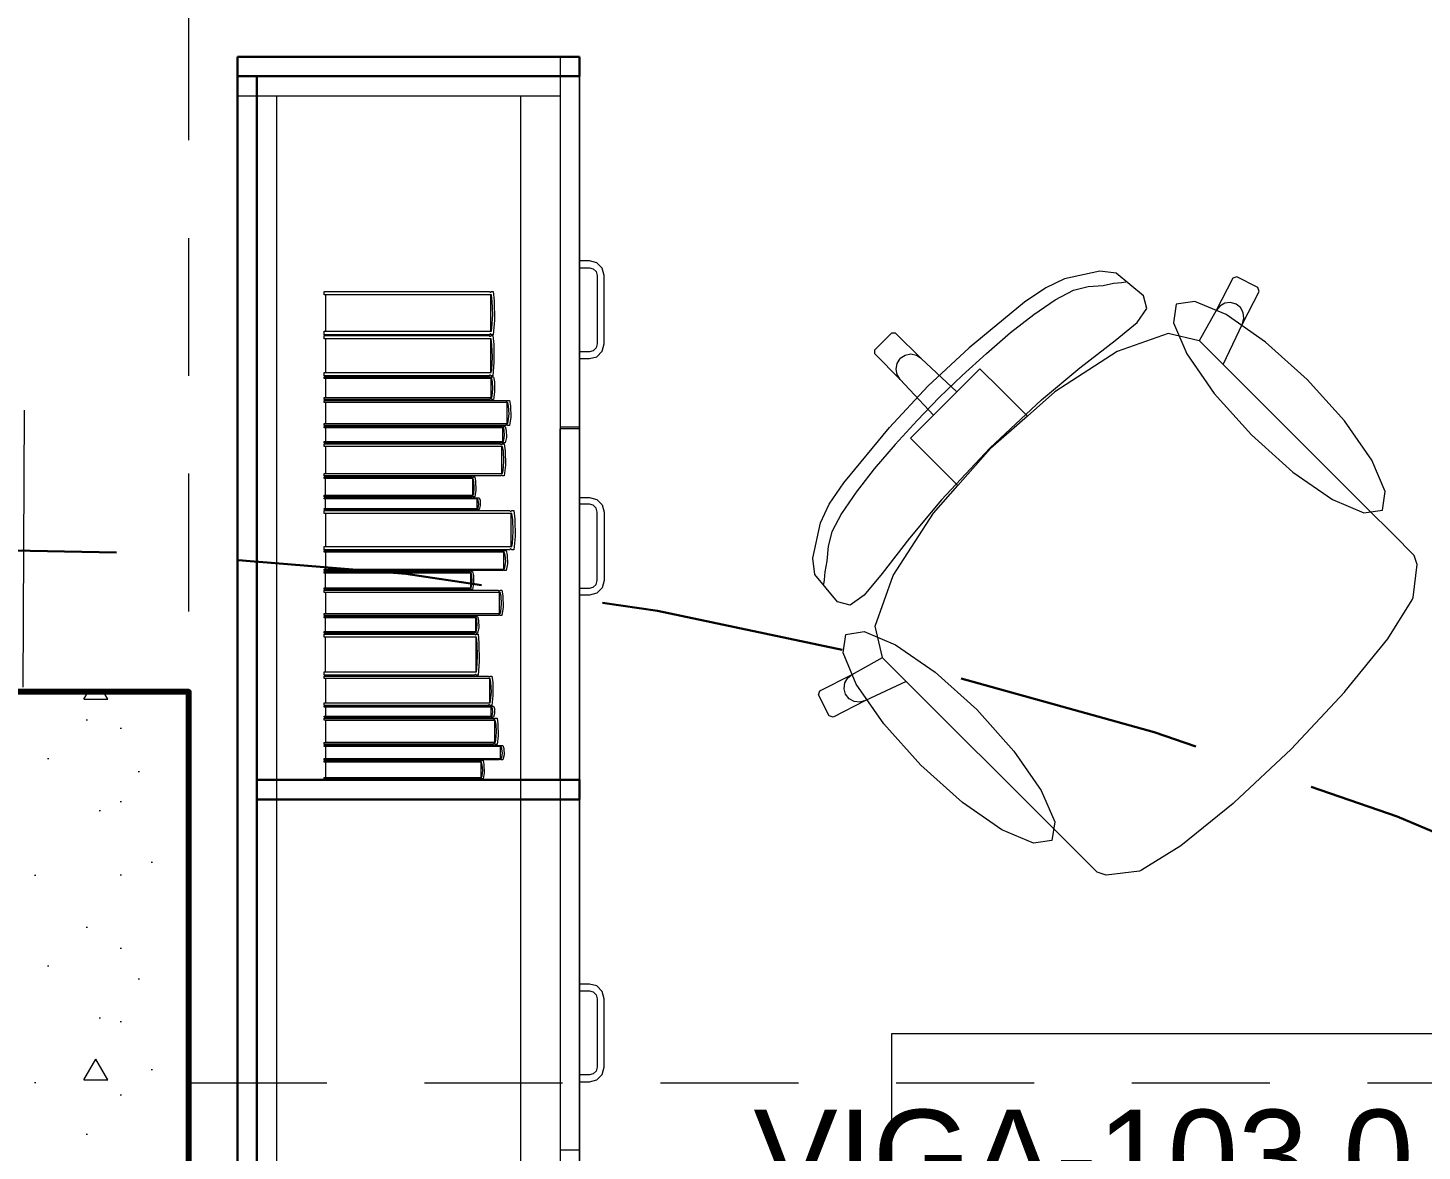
# Model space of a CAD drawing. Header units: inches. Extents: x -19 to 5698, y -728 to 92.
# Drawn here: x 129.905 to 131.331, y 30.13 to 31.279 of the extents above; entities that cross this region are included whole.
import ezdxf

# ---------------------------------------------------------------- set-up
doc = ezdxf.new("R2010")
doc.units = ezdxf.units.IN
doc.header["$MEASUREMENT"] = 0
doc.set_wipeout_variables(frame=1)
for name, pattern in [('HIDDEN', [0.375, 0.25, -0.125]), ('Hidden Line', [0.195611, 0.141111, -0.0545]), ('RAYITAS', [0.375, 0.25, -0.125]), ('Wipeout_Contour', [1, 0, -1])]:
    doc.linetypes.add(name, pattern=pattern)
for name, color, linetype, lineweight in [('00 conduct tomacorr', 120, 'HIDDEN', 30), ('T-TECHO-E', 150, 'Continuous', 20), ('TOMACORRIENTE', 22, 'RAYITAS', 9)]:
    doc.layers.add(name, color=color, linetype=linetype, lineweight=lineweight)
for name, color, linetype in [('02 _ ARQ _ ZON _ Espacio.3D', 7, 'Continuous'), ('08 _ STR _ EXT _ 06 Columnas', 7, 'Continuous'), ('08 _ STR _ EXT _ 09 Vigas', 251, 'Continuous'), ('Interior - Mobiliario', 7, 'Continuous'), ('Notas - Etiquetas', 7, 'Continuous')]:
    doc.layers.add(name, color=color, linetype=linetype)
doc.styles.add('Estilo_Generado_4', font='swisse.ttf')

# ---------------------------------------------------------------- blocks, each defined once
blk = doc.blocks.new('a')
at = {"layer": 'TOMACORRIENTE', "ltscale": 0.05}
h = blk.add_hatch(color=4, dxfattribs=at)
edge = h.paths.add_edge_path()
edge.add_arc((0, 0.0752), 0.02106, 0, 360)
at = {"layer": 'TOMACORRIENTE', "color": 4}
for p, q in [((-0.14553, 0.09625), (-0.0515, 0.09625)), ((-0.09851, 0.09625), (-0.09851, -0.09657)), ((0, 0.09625), (0, -0.09625)), ((0.06232, -0.09625), (0.06232, 0.09625))]:
    blk.add_line(p, q, dxfattribs=at)
blk.add_circle((0, 0.0752), 0.02106, dxfattribs=at)
blk = doc.blocks.new('CABLE 3FACE')
at = {"layer": 'T-TECHO-E', "rotation": 59.94170052614085}
blk.add_blockref('a', (0, 0), dxfattribs=at)

msp = doc.modelspace()

# ---------------------------------------------------------------- hatches: boundary and pattern name
at = {"layer": '08 _ STR _ EXT _ 06 Columnas', "linetype": 'Continuous', "lineweight": 9}
h = msp.add_hatch(dxfattribs=at)
h.set_pattern_fill('HORMIGÓN_EN_MASA_0002', style=0, pattern_type=2)
h.set_pattern_definition([(0, (92.5, 6e-09), (0, 0.3897114), [0.024375, -0.200625]), (0, (92.6125, 0.19486), (0, 0.3897114), [0.024375, -0.200625]), (60, (92.5, 6e-09), (-0.3375, 0.1948557), [0.024375, -0.200625]), (60, (92.725, 6e-09), (-0.3375, 0.1948557), [0.024375, -0.200625]), (120, (92.5244, 6e-09), (0.3375, 0.1948557), [0.024375, -0.200625]), (120, (92.7494, 6e-09), (0.3375, 0.1948557), [0.024375, -0.200625]), (0, (92.500015, 0.0375), (0, 0.075), [0, -0.075, 0, -0.1125]), (45, (92.537515, 0.0375), (-0.05303301, 0.05303301), [0, -0.05625, 0, -0.09375])])
h.paths.add_polyline_path([(129.57, 29.7), (130.07, 29.7), (130.07, 30.6), (129.57, 30.6)])

# ---------------------------------------------------------------- linework, layer by layer
at = {"layer": '02 _ ARQ _ ZON _ Espacio.3D', "color": 254, "linetype": 'Continuous', "lineweight": 0, "flags": 128}
msp.add_lwpolyline([(123.07, 29.75), (129.57, 29.75), (129.57, 30.6), (130.07, 30.6), (130.07, 29.75), (135.97, 29.75), (135.97, 30.2), (136.57, 30.2), (136.57, 31), (137.07, 31)], dxfattribs=at)
at = {"layer": '08 _ STR _ EXT _ 06 Columnas', "color": 7, "linetype": 'Continuous', "lineweight": 80, "flags": 128}
msp.add_lwpolyline([(129.57, 29.7), (130.07, 29.7), (130.07, 30.6), (129.57, 30.6)], close=True, dxfattribs=at)
at = {"layer": '08 _ STR _ EXT _ 09 Vigas', "color": 251, "linetype": 'Hidden Line', "lineweight": 13, "true_color": 0x636466}
msp.add_line((130.07, 30.2), (130.07, 39.4), dxfattribs=at)
at = {"layer": 'Interior - Mobiliario', "color": 175, "linetype": 'Continuous', "lineweight": 13}
for p, q in [((130.1396, 31.23), (130.4496, 31.23)), ((130.1396, 29.77), (130.1396, 31.23)), ((130.4496, 31.23), (130.4496, 29.77)), ((130.1596, 31.21), (130.4096, 31.21)), ((130.4096, 31.21), (130.4496, 31.21)), ((130.4796, 31.041), (130.4696, 31.041)), ((130.4696, 31.041), (130.4696, 31.034)), ((130.4696, 31.034), (130.4796, 31.034)), ((130.4871, 31.039), (130.4796, 31.041)), ((130.4796, 31.034), (130.4836, 31.0329)), ((130.4836, 31.0329), (130.4865, 31.03)), ((130.4865, 31.03), (130.4876, 31.026)), ((130.4926, 31.0335), (130.4871, 31.039)), ((130.4946, 31.026), (130.4926, 31.0335)), ((131.0018, 31.0304), (130.9656, 31.0226)), ((131.0185, 31.0285), (131.0018, 31.0304)), ((130.4876, 31.026), (130.4876, 30.956)), ((130.4946, 30.956), (130.4946, 31.026)), ((130.9656, 31.0226), (130.9464, 31.0136)), ((130.9748, 31.011), (130.9896, 31.0149)), ((130.9896, 31.0149), (131.005, 31.016)), ((131.005, 31.016), (131.0158, 31.0181)), ((131.0158, 31.0181), (131.0238, 31.0189)), ((131.0464, 31.0053), (131.0185, 31.0285)), ((131.0238, 31.0189), (131.0283, 31.0197)), ((131.1377, 31.0233), (131.1208, 30.9902)), ((131.1418, 31.0247), (131.1377, 31.0233)), ((131.1632, 31.0138), (131.1418, 31.0247)), ((130.2083, 31.0062), (130.2083, 31.0097)), ((130.2083, 31.0097), (130.3774, 31.0097)), ((130.3795, 31.0062), (130.2083, 31.0062)), ((130.21, 30.9691), (130.21, 31.0062)), ((130.3774, 31.0097), (130.3776, 31.0095)), ((130.3776, 31.0095), (130.3778, 31.0092)), ((130.3778, 31.0092), (130.378, 31.0091)), ((130.378, 31.0091), (130.3783, 31.009)), ((130.3783, 31.009), (130.3785, 31.009)), ((130.3785, 31.009), (130.3788, 31.0091)), ((130.3786, 31.0062), (130.3786, 30.9691)), ((130.3788, 31.0091), (130.379, 31.0093)), ((130.379, 31.0093), (130.3792, 31.0096)), ((130.3792, 31.0096), (130.3793, 31.0097)), ((130.3793, 31.0097), (130.3812, 31.0097)), ((130.3803, 30.9996), (130.3795, 31.0062)), ((130.3812, 31.0097), (130.3822, 31)), ((130.9464, 31.0136), (130.9247, 30.9987)), ((130.9342, 30.9862), (130.956, 31.001)), ((130.956, 31.001), (130.9748, 31.011)), ((131.0498, 30.9924), (131.0464, 31.0053)), ((131.1475, 30.9767), (131.1645, 31.0098)), ((131.1645, 31.0098), (131.1632, 31.0138)), ((130.3807, 30.986), (130.3803, 30.9996)), ((130.3822, 31), (130.3824, 30.9803)), ((130.9247, 30.9987), (130.868, 30.9519)), ((130.9104, 30.9676), (130.9342, 30.9862)), ((131.0398, 30.9781), (131.0498, 30.9924)), ((131.1208, 30.9902), (131.1034, 30.9592)), ((131.1244, 30.9948), (131.1208, 30.9902)), ((131.1295, 30.9977), (131.1244, 30.9948)), ((131.1354, 30.9984), (131.1295, 30.9977)), ((131.141, 30.9969), (131.1354, 30.9984)), ((131.1456, 30.9933), (131.141, 30.9969)), ((131.1484, 30.9882), (131.1456, 30.9933)), ((131.1491, 30.9824), (131.1484, 30.9882)), ((130.3795, 30.9691), (130.38, 30.9724)), ((130.38, 30.9724), (130.3807, 30.986)), ((130.3824, 30.9803), (130.3812, 30.9655)), ((131.0175, 30.9595), (131.0398, 30.9781)), ((131.1279, 30.9349), (131.1475, 30.9767)), ((131.1475, 30.9767), (131.1491, 30.9824)), ((130.2083, 30.9655), (130.2083, 30.9691)), ((130.2083, 30.9691), (130.3795, 30.9691)), ((130.3774, 30.9655), (130.2083, 30.9655)), ((130.2083, 30.9612), (130.2083, 30.9645)), ((130.2083, 30.9645), (130.3771, 30.9645)), ((130.3791, 30.9612), (130.2083, 30.9612)), ((130.21, 30.9267), (130.21, 30.9612)), ((130.3771, 30.9645), (130.3772, 30.9643)), ((130.3772, 30.9643), (130.3775, 30.9641)), ((130.3775, 30.9657), (130.3774, 30.9655)), ((130.3777, 30.966), (130.3775, 30.9657)), ((130.3775, 30.9641), (130.3777, 30.9639)), ((130.378, 30.9662), (130.3777, 30.966)), ((130.3777, 30.9639), (130.3779, 30.9639)), ((130.3779, 30.9639), (130.3782, 30.9639)), ((130.3782, 30.9663), (130.378, 30.9662)), ((130.3785, 30.9663), (130.3782, 30.9663)), ((130.3782, 30.9639), (130.3784, 30.964)), ((130.3783, 30.9612), (130.3783, 30.9267)), ((130.3784, 30.964), (130.3787, 30.9641)), ((130.3787, 30.9662), (130.3785, 30.9663)), ((130.379, 30.966), (130.3787, 30.9662)), ((130.3787, 30.9641), (130.3789, 30.9644)), ((130.3789, 30.9644), (130.379, 30.9645)), ((130.3792, 30.9658), (130.379, 30.966)), ((130.379, 30.9645), (130.3809, 30.9645)), ((130.3799, 30.9551), (130.3791, 30.9612)), ((130.3793, 30.9655), (130.3792, 30.9658)), ((130.3812, 30.9655), (130.3793, 30.9655)), ((130.3809, 30.9645), (130.3818, 30.9555)), ((130.7715, 30.9501), (130.78, 30.9586)), ((130.7885, 30.9671), (130.78, 30.9586)), ((130.7928, 30.9672), (130.7885, 30.9671)), ((130.8189, 30.9411), (130.7928, 30.9672)), ((130.8856, 30.9464), (130.9104, 30.9676)), ((130.9813, 30.9315), (131.0175, 30.9595)), ((131.0715, 30.9667), (131.0195, 30.9483)), ((131.1034, 30.9592), (131.0715, 30.9667)), ((131.1037, 30.9592), (131.1034, 30.9592)), ((131.1037, 30.9592), (131.1279, 30.9349)), ((130.3804, 30.9424), (130.3799, 30.9551)), ((130.3818, 30.9555), (130.382, 30.9371)), ((130.4796, 30.948), (130.4696, 30.948)), ((130.4696, 30.948), (130.4696, 30.941)), ((130.4836, 30.9491), (130.4796, 30.948)), ((130.4865, 30.952), (130.4836, 30.9491)), ((130.4876, 30.956), (130.4865, 30.952)), ((130.4871, 30.943), (130.4926, 30.9485)), ((130.4926, 30.9485), (130.4946, 30.956)), ((130.7714, 30.9458), (130.7715, 30.9501)), ((130.7975, 30.9197), (130.7714, 30.9458)), ((130.8025, 30.9442), (130.7976, 30.941)), ((130.8083, 30.9454), (130.8025, 30.9442)), ((130.814, 30.9443), (130.8083, 30.9454)), ((130.8189, 30.9411), (130.814, 30.9443)), ((130.868, 30.9519), (130.8258, 30.9128)), ((130.861, 30.9239), (130.8856, 30.9464)), ((131.0195, 30.9483), (130.9557, 30.907)), ((130.3791, 30.9267), (130.3797, 30.9298)), ((130.3797, 30.9298), (130.3804, 30.9424)), ((130.382, 30.9371), (130.3809, 30.9234)), ((130.4696, 30.941), (130.4796, 30.941)), ((130.4796, 30.941), (130.4871, 30.943)), ((130.7932, 30.9303), (130.7943, 30.9361)), ((130.7943, 30.9246), (130.7932, 30.9303)), ((130.7943, 30.9361), (130.7976, 30.941)), ((130.8554, 30.9071), (130.8189, 30.9411)), ((130.879, 30.9307), (130.8554, 30.9071)), ((130.9002, 30.9096), (130.879, 30.9307)), ((130.942, 30.8988), (130.9813, 30.9315)), ((131.2758, 30.7871), (131.1279, 30.9349)), ((130.2083, 30.9234), (130.2083, 30.9267)), ((130.2083, 30.9267), (130.3791, 30.9267)), ((130.3771, 30.9234), (130.2083, 30.9234)), ((130.2083, 30.9205), (130.2083, 30.9224)), ((130.2083, 30.9224), (130.3777, 30.9224)), ((130.3797, 30.9205), (130.2083, 30.9205)), ((130.21, 30.9011), (130.21, 30.9205)), ((130.3772, 30.9235), (130.3771, 30.9234)), ((130.3774, 30.9238), (130.3772, 30.9235)), ((130.3776, 30.924), (130.3774, 30.9238)), ((130.3779, 30.9241), (130.3776, 30.924)), ((130.3777, 30.9224), (130.3778, 30.9223)), ((130.3778, 30.9223), (130.378, 30.9221)), ((130.3781, 30.9241), (130.3779, 30.9241)), ((130.378, 30.9221), (130.3783, 30.922)), ((130.3784, 30.924), (130.3781, 30.9241)), ((130.3783, 30.922), (130.3785, 30.922)), ((130.3786, 30.9238), (130.3784, 30.924)), ((130.3785, 30.922), (130.3788, 30.922)), ((130.3789, 30.9236), (130.3786, 30.9238)), ((130.3788, 30.922), (130.379, 30.9221)), ((130.379, 30.9234), (130.3789, 30.9236)), ((130.3789, 30.9205), (130.3789, 30.9011)), ((130.3809, 30.9234), (130.379, 30.9234)), ((130.379, 30.9221), (130.3793, 30.9222)), ((130.3793, 30.9222), (130.3795, 30.9223)), ((130.3795, 30.9223), (130.3796, 30.9224)), ((130.3796, 30.9224), (130.3815, 30.9224)), ((130.3805, 30.9171), (130.3797, 30.9205)), ((130.381, 30.91), (130.3805, 30.9171)), ((130.3815, 30.9224), (130.3824, 30.9173)), ((130.3824, 30.9173), (130.3826, 30.907)), ((130.7975, 30.9197), (130.7943, 30.9246)), ((130.8315, 30.8832), (130.7975, 30.9197)), ((130.8375, 30.9011), (130.861, 30.9239)), ((130.2083, 30.8993), (130.2083, 30.9011)), ((130.2083, 30.9011), (130.3797, 30.9011)), ((130.3797, 30.9011), (130.3802, 30.9029)), ((130.3802, 30.9029), (130.381, 30.91)), ((130.3826, 30.907), (130.3815, 30.8993)), ((130.7867, 30.8706), (130.8258, 30.9128)), ((130.8375, 30.9011), (130.8147, 30.8776)), ((130.8554, 30.9071), (130.8435, 30.8951)), ((130.9276, 30.8822), (130.9002, 30.9096)), ((130.9557, 30.907), (130.9276, 30.8822)), ((130.3777, 30.8993), (130.2083, 30.8993)), ((130.2083, 30.8962), (130.2083, 30.8983)), ((130.2083, 30.8983), (130.3938, 30.8983)), ((130.3961, 30.8962), (130.2083, 30.8962)), ((130.2102, 30.8746), (130.2102, 30.8962)), ((130.3778, 30.8994), (130.3777, 30.8993)), ((130.378, 30.8995), (130.3778, 30.8994)), ((130.3782, 30.8996), (130.378, 30.8995)), ((130.3785, 30.8997), (130.3782, 30.8996)), ((130.3787, 30.8997), (130.3785, 30.8997)), ((130.379, 30.8996), (130.3787, 30.8997)), ((130.3792, 30.8995), (130.379, 30.8996)), ((130.3794, 30.8994), (130.3792, 30.8995)), ((130.3796, 30.8993), (130.3794, 30.8994)), ((130.3815, 30.8993), (130.3796, 30.8993)), ((130.3938, 30.8983), (130.3939, 30.8982)), ((130.3939, 30.8982), (130.3942, 30.898)), ((130.3942, 30.898), (130.3945, 30.8979)), ((130.3945, 30.8979), (130.3947, 30.8979)), ((130.3947, 30.8979), (130.395, 30.8979)), ((130.395, 30.8979), (130.3953, 30.8979)), ((130.3951, 30.8962), (130.3951, 30.8746)), ((130.3953, 30.8979), (130.3955, 30.898)), ((130.3955, 30.898), (130.3958, 30.8982)), ((130.3958, 30.8982), (130.3959, 30.8983)), ((130.3959, 30.8983), (130.398, 30.8983)), ((130.3969, 30.8924), (130.3961, 30.8962)), ((130.3974, 30.8845), (130.3969, 30.8924)), ((130.398, 30.8983), (130.399, 30.8926)), ((130.399, 30.8926), (130.3992, 30.8811)), ((130.8315, 30.8832), (130.8435, 30.8951)), ((130.8893, 30.8493), (130.942, 30.8988)), ((130.2083, 30.8725), (130.2083, 30.8746)), ((130.2083, 30.8746), (130.3961, 30.8746)), ((130.3938, 30.8725), (130.2083, 30.8725)), ((130.3939, 30.8726), (130.3938, 30.8725)), ((130.3941, 30.8728), (130.3939, 30.8726)), ((130.3944, 30.8729), (130.3941, 30.8728)), ((130.3947, 30.873), (130.3944, 30.8729)), ((130.395, 30.873), (130.3947, 30.873)), ((130.3952, 30.8729), (130.395, 30.873)), ((130.3955, 30.8728), (130.3952, 30.8729)), ((130.3957, 30.8727), (130.3955, 30.8728)), ((130.3959, 30.8725), (130.3957, 30.8727)), ((130.398, 30.8725), (130.3959, 30.8725)), ((130.3961, 30.8746), (130.3966, 30.8766)), ((130.3966, 30.8766), (130.3974, 30.8845)), ((130.3992, 30.8811), (130.398, 30.8725)), ((130.8147, 30.8776), (130.7922, 30.853)), ((130.8079, 30.8596), (130.8315, 30.8832)), ((130.9276, 30.8822), (130.8897, 30.8489)), ((130.2083, 30.8702), (130.2083, 30.8715)), ((130.2083, 30.8715), (130.3893, 30.8715)), ((130.3916, 30.8702), (130.2083, 30.8702)), ((130.2101, 30.8561), (130.2101, 30.8702)), ((130.3893, 30.8715), (130.3895, 30.8715)), ((130.3895, 30.8715), (130.3897, 30.8714)), ((130.3897, 30.8714), (130.39, 30.8713)), ((130.39, 30.8713), (130.3903, 30.8713)), ((130.3903, 30.8713), (130.3905, 30.8713)), ((130.3905, 30.8713), (130.3908, 30.8713)), ((130.3906, 30.8702), (130.3906, 30.8561)), ((130.3908, 30.8713), (130.3911, 30.8714)), ((130.3911, 30.8714), (130.3913, 30.8715)), ((130.3913, 30.8715), (130.3914, 30.8715)), ((130.3914, 30.8715), (130.3934, 30.8715)), ((130.3924, 30.8677), (130.3916, 30.8702)), ((130.3921, 30.8574), (130.3929, 30.8625)), ((130.3929, 30.8625), (130.3924, 30.8677)), ((130.3934, 30.8715), (130.3944, 30.8679)), ((130.3947, 30.8604), (130.3934, 30.8548)), ((130.3944, 30.8679), (130.3947, 30.8604)), ((130.4696, 30.871), (130.4496, 30.871)), ((130.4696, 30.869), (130.4496, 30.869)), ((130.7398, 30.8139), (130.7867, 30.8706)), ((130.829, 30.8384), (130.8079, 30.8596)), ((130.2083, 30.8548), (130.2083, 30.8561)), ((130.2083, 30.8561), (130.3916, 30.8561)), ((130.3893, 30.8548), (130.2083, 30.8548)), ((130.2083, 30.8512), (130.2083, 30.8538)), ((130.2083, 30.8538), (130.3886, 30.8538)), ((130.3908, 30.8512), (130.2083, 30.8512)), ((130.2101, 30.8236), (130.2101, 30.8512)), ((130.3886, 30.8538), (130.3887, 30.8536)), ((130.3887, 30.8536), (130.3889, 30.8534)), ((130.3889, 30.8534), (130.3892, 30.8533)), ((130.3892, 30.8533), (130.3895, 30.8532)), ((130.3895, 30.8548), (130.3893, 30.8548)), ((130.3897, 30.855), (130.3895, 30.8548)), ((130.3895, 30.8532), (130.3897, 30.8532)), ((130.3899, 30.855), (130.3897, 30.855)), ((130.3897, 30.8532), (130.39, 30.8533)), ((130.3898, 30.8512), (130.3898, 30.8236)), ((130.3902, 30.8551), (130.3899, 30.855)), ((130.39, 30.8533), (130.3903, 30.8535)), ((130.3905, 30.8551), (130.3902, 30.8551)), ((130.3903, 30.8535), (130.3905, 30.8537)), ((130.3908, 30.855), (130.3905, 30.8551)), ((130.3905, 30.8537), (130.3906, 30.8538)), ((130.3906, 30.8538), (130.3926, 30.8538)), ((130.391, 30.855), (130.3908, 30.855)), ((130.3916, 30.8462), (130.3908, 30.8512)), ((130.3912, 30.8549), (130.391, 30.855)), ((130.3914, 30.8548), (130.3912, 30.8549)), ((130.3934, 30.8548), (130.3914, 30.8548)), ((130.3916, 30.8561), (130.3921, 30.8574)), ((130.3921, 30.8362), (130.3916, 30.8462)), ((130.3926, 30.8538), (130.3936, 30.8466)), ((130.3936, 30.8466), (130.3938, 30.8319)), ((130.7922, 30.853), (130.771, 30.8282)), ((130.8893, 30.8493), (130.8398, 30.7966)), ((130.8564, 30.811), (130.8897, 30.8489)), ((130.3913, 30.8261), (130.3921, 30.8362)), ((130.3938, 30.8319), (130.3926, 30.821)), ((130.8564, 30.811), (130.829, 30.8384)), ((130.2083, 30.821), (130.2083, 30.8236)), ((130.2083, 30.8236), (130.3908, 30.8236)), ((130.3886, 30.821), (130.2083, 30.821)), ((130.2083, 30.8184), (130.2083, 30.82)), ((130.2083, 30.82), (130.359, 30.82)), ((130.3608, 30.8184), (130.2083, 30.8184)), ((130.2098, 30.8012), (130.2098, 30.8184)), ((130.359, 30.82), (130.3591, 30.8199)), ((130.3591, 30.8199), (130.3593, 30.8198)), ((130.3593, 30.8198), (130.3595, 30.8197)), ((130.3595, 30.8197), (130.3598, 30.8196)), ((130.3598, 30.8196), (130.36, 30.8196)), ((130.36, 30.8196), (130.3602, 30.8197)), ((130.3601, 30.8184), (130.3601, 30.8012)), ((130.3602, 30.8197), (130.3604, 30.8198)), ((130.3604, 30.8198), (130.3606, 30.8199)), ((130.3606, 30.8199), (130.3607, 30.82)), ((130.3607, 30.82), (130.3624, 30.82)), ((130.3615, 30.8153), (130.3608, 30.8184)), ((130.3619, 30.809), (130.3615, 30.8153)), ((130.3624, 30.82), (130.3632, 30.8155)), ((130.3632, 30.8155), (130.3634, 30.8064)), ((130.3887, 30.8211), (130.3886, 30.821)), ((130.3889, 30.8213), (130.3887, 30.8211)), ((130.3891, 30.8215), (130.3889, 30.8213)), ((130.3894, 30.8215), (130.3891, 30.8215)), ((130.3897, 30.8215), (130.3894, 30.8215)), ((130.3899, 30.8215), (130.3897, 30.8215)), ((130.3902, 30.8213), (130.3899, 30.8215)), ((130.3904, 30.8212), (130.3902, 30.8213)), ((130.3906, 30.821), (130.3904, 30.8212)), ((130.3926, 30.821), (130.3906, 30.821)), ((130.3908, 30.8236), (130.3913, 30.8261)), ((130.771, 30.8282), (130.7524, 30.8044)), ((130.2083, 30.7996), (130.2083, 30.8012)), ((130.2083, 30.8012), (130.3608, 30.8012)), ((130.3608, 30.8012), (130.3613, 30.8028)), ((130.3613, 30.8028), (130.3619, 30.809)), ((130.3634, 30.8064), (130.3624, 30.7996)), ((130.7249, 30.7922), (130.7398, 30.8139)), ((130.7524, 30.8044), (130.7376, 30.7826)), ((130.8316, 30.7829), (130.8564, 30.811)), ((130.359, 30.7996), (130.2083, 30.7996)), ((130.2083, 30.7976), (130.2083, 30.7986)), ((130.2083, 30.7986), (130.3634, 30.7986)), ((130.3653, 30.7976), (130.2083, 30.7976)), ((130.2083, 30.7866), (130.2083, 30.7875)), ((130.2083, 30.7875), (130.3653, 30.7875)), ((130.3634, 30.7866), (130.2083, 30.7866)), ((130.2098, 30.7875), (130.2098, 30.7976)), ((130.3591, 30.7997), (130.359, 30.7996)), ((130.3593, 30.7998), (130.3591, 30.7997)), ((130.3595, 30.7999), (130.3593, 30.7998)), ((130.3597, 30.7999), (130.3595, 30.7999)), ((130.3599, 30.7999), (130.3597, 30.7999)), ((130.3602, 30.7999), (130.3599, 30.7999)), ((130.3604, 30.7998), (130.3602, 30.7999)), ((130.3606, 30.7997), (130.3604, 30.7998)), ((130.3607, 30.7996), (130.3606, 30.7997)), ((130.3624, 30.7996), (130.3607, 30.7996)), ((130.3634, 30.7986), (130.3635, 30.7985)), ((130.3635, 30.7866), (130.3634, 30.7866)), ((130.3635, 30.7985), (130.3637, 30.7985)), ((130.3637, 30.7867), (130.3635, 30.7866)), ((130.3637, 30.7985), (130.364, 30.7984)), ((130.3639, 30.7867), (130.3637, 30.7867)), ((130.3641, 30.7868), (130.3639, 30.7867)), ((130.364, 30.7984), (130.3642, 30.7984)), ((130.3644, 30.7868), (130.3641, 30.7868)), ((130.3642, 30.7984), (130.3644, 30.7984)), ((130.3644, 30.7984), (130.3647, 30.7984)), ((130.3646, 30.7867), (130.3644, 30.7868)), ((130.3645, 30.7976), (130.3645, 30.7875)), ((130.3648, 30.7867), (130.3646, 30.7867)), ((130.3647, 30.7984), (130.3649, 30.7985)), ((130.365, 30.7866), (130.3648, 30.7867)), ((130.3649, 30.7985), (130.3651, 30.7986)), ((130.3652, 30.7866), (130.365, 30.7866)), ((130.3651, 30.7986), (130.3652, 30.7986)), ((130.3652, 30.7986), (130.3669, 30.7986)), ((130.3669, 30.7866), (130.3652, 30.7866)), ((130.366, 30.7958), (130.3653, 30.7976)), ((130.3653, 30.7875), (130.3658, 30.7884)), ((130.3658, 30.7884), (130.3664, 30.7921)), ((130.3664, 30.7921), (130.366, 30.7958)), ((130.3669, 30.7986), (130.3678, 30.796)), ((130.3679, 30.7906), (130.3669, 30.7866)), ((130.3678, 30.796), (130.3679, 30.7906)), ((130.4696, 30.799), (130.4796, 30.799)), ((130.4696, 30.792), (130.4696, 30.799)), ((130.4796, 30.792), (130.4696, 30.792)), ((130.4796, 30.799), (130.4871, 30.797)), ((130.4836, 30.7909), (130.4796, 30.792)), ((130.4865, 30.788), (130.4836, 30.7909)), ((130.4876, 30.784), (130.4865, 30.788)), ((130.4871, 30.797), (130.4926, 30.7915)), ((130.4926, 30.7915), (130.4946, 30.784)), ((130.716, 30.773), (130.7249, 30.7922)), ((130.8398, 30.7966), (130.8071, 30.7573)), ((131.3013, 30.7616), (131.2758, 30.7871)), ((130.2083, 30.7824), (130.2083, 30.7856)), ((130.2083, 30.7856), (130.398, 30.7856)), ((130.4003, 30.7824), (130.2083, 30.7824)), ((130.2102, 30.7487), (130.2102, 30.7824)), ((130.398, 30.7856), (130.3982, 30.7854)), ((130.3982, 30.7854), (130.3984, 30.7851)), ((130.3984, 30.7851), (130.3987, 30.785)), ((130.3987, 30.785), (130.399, 30.7849)), ((130.399, 30.7849), (130.3993, 30.7849)), ((130.3993, 30.7849), (130.3995, 30.785)), ((130.3994, 30.7824), (130.3994, 30.7487)), ((130.3995, 30.785), (130.3998, 30.7852)), ((130.3998, 30.7852), (130.4, 30.7854)), ((130.4, 30.7854), (130.4002, 30.7856)), ((130.4002, 30.7856), (130.4023, 30.7856)), ((130.4012, 30.7764), (130.4003, 30.7824)), ((130.4017, 30.764), (130.4012, 30.7764)), ((130.4023, 30.7856), (130.4033, 30.7768)), ((130.4033, 30.7768), (130.4036, 30.7589)), ((130.4876, 30.714), (130.4876, 30.784)), ((130.4946, 30.784), (130.4946, 30.714)), ((130.7082, 30.7368), (130.716, 30.773)), ((130.7376, 30.7826), (130.7276, 30.7637)), ((130.7903, 30.7191), (130.8316, 30.7829)), ((130.4009, 30.7518), (130.4017, 30.764)), ((130.4036, 30.7589), (130.4023, 30.7455)), ((130.7276, 30.7637), (130.7237, 30.749)), ((131.3232, 30.7396), (131.3013, 30.7616)), ((130.2083, 30.7455), (130.2083, 30.7487)), ((130.2083, 30.7487), (130.4003, 30.7487)), ((130.398, 30.7455), (130.2083, 30.7455)), ((130.2083, 30.7429), (130.2083, 30.7445)), ((130.2083, 30.7445), (130.3904, 30.7445)), ((130.3904, 30.7445), (130.3906, 30.7444)), ((130.3906, 30.7444), (130.3908, 30.7443)), ((130.3908, 30.7443), (130.3911, 30.7442)), ((130.3911, 30.7442), (130.3913, 30.7442)), ((130.3913, 30.7442), (130.3916, 30.7442)), ((130.3916, 30.7442), (130.3919, 30.7442)), ((130.3919, 30.7442), (130.3921, 30.7443)), ((130.3921, 30.7443), (130.3924, 30.7444)), ((130.3924, 30.7444), (130.3925, 30.7445)), ((130.3925, 30.7445), (130.3945, 30.7445)), ((130.3945, 30.7445), (130.3955, 30.74)), ((130.3981, 30.7457), (130.398, 30.7455)), ((130.3984, 30.7459), (130.3981, 30.7457)), ((130.3986, 30.7461), (130.3984, 30.7459)), ((130.3989, 30.7462), (130.3986, 30.7461)), ((130.3992, 30.7462), (130.3989, 30.7462)), ((130.3995, 30.7461), (130.3992, 30.7462)), ((130.3997, 30.746), (130.3995, 30.7461)), ((130.4, 30.7457), (130.3997, 30.746)), ((130.4002, 30.7455), (130.4, 30.7457)), ((130.4023, 30.7455), (130.4002, 30.7455)), ((130.4003, 30.7487), (130.4009, 30.7518)), ((130.7237, 30.749), (130.7226, 30.7336)), ((130.8071, 30.7573), (130.7791, 30.7211)), ((130.3926, 30.7429), (130.2083, 30.7429)), ((130.2101, 30.7257), (130.2101, 30.7429)), ((130.3917, 30.7429), (130.3917, 30.7257)), ((130.3935, 30.7398), (130.3926, 30.7429)), ((130.3932, 30.7273), (130.394, 30.7335)), ((130.394, 30.7335), (130.3935, 30.7398)), ((130.3957, 30.7309), (130.3945, 30.7241)), ((130.3955, 30.74), (130.3957, 30.7309)), ((130.7101, 30.7201), (130.7082, 30.7368)), ((130.7226, 30.7336), (130.7205, 30.7228)), ((131.3221, 30.6964), (131.3261, 30.7303)), ((131.3261, 30.7303), (131.3232, 30.7396)), ((130.2083, 30.7241), (130.2083, 30.7257)), ((130.2083, 30.7257), (130.3926, 30.7257)), ((130.3904, 30.7241), (130.2083, 30.7241)), ((130.2083, 30.7216), (130.2083, 30.7231)), ((130.2083, 30.7231), (130.3569, 30.7231)), ((130.3587, 30.7216), (130.2083, 30.7216)), ((130.2098, 30.7063), (130.2098, 30.7216)), ((130.3569, 30.7231), (130.357, 30.723)), ((130.357, 30.723), (130.3572, 30.7229)), ((130.3572, 30.7229), (130.3574, 30.7228)), ((130.3574, 30.7228), (130.3576, 30.7228)), ((130.3576, 30.7228), (130.3579, 30.7228)), ((130.3579, 30.7228), (130.3581, 30.7228)), ((130.3579, 30.7216), (130.3579, 30.7063)), ((130.3581, 30.7228), (130.3583, 30.7229)), ((130.3583, 30.7229), (130.3585, 30.723)), ((130.3585, 30.723), (130.3586, 30.7231)), ((130.3586, 30.7231), (130.3602, 30.7231)), ((130.3594, 30.7189), (130.3587, 30.7216)), ((130.3598, 30.7133), (130.3594, 30.7189)), ((130.3602, 30.7231), (130.361, 30.7191)), ((130.361, 30.7191), (130.3612, 30.7109)), ((130.3905, 30.7241), (130.3904, 30.7241)), ((130.3907, 30.7243), (130.3905, 30.7241)), ((130.391, 30.7244), (130.3907, 30.7243)), ((130.3913, 30.7244), (130.391, 30.7244)), ((130.3915, 30.7244), (130.3913, 30.7244)), ((130.3918, 30.7244), (130.3915, 30.7244)), ((130.3921, 30.7243), (130.3918, 30.7244)), ((130.3923, 30.7242), (130.3921, 30.7243)), ((130.3925, 30.7241), (130.3923, 30.7242)), ((130.3945, 30.7241), (130.3925, 30.7241)), ((130.3926, 30.7257), (130.3932, 30.7273)), ((130.7333, 30.6922), (130.7101, 30.7201)), ((130.7205, 30.7228), (130.7197, 30.7148)), ((130.7791, 30.7211), (130.7605, 30.6988)), ((130.7719, 30.6671), (130.7903, 30.7191)), ((130.2083, 30.7049), (130.2083, 30.7063)), ((130.2083, 30.7063), (130.3587, 30.7063)), ((130.3569, 30.7049), (130.2083, 30.7049)), ((130.2083, 30.7018), (130.2083, 30.7039)), ((130.2083, 30.7039), (130.3862, 30.7039)), ((130.3884, 30.7018), (130.2083, 30.7018)), ((130.2101, 30.6803), (130.2101, 30.7018)), ((130.357, 30.7049), (130.3569, 30.7049)), ((130.3572, 30.7051), (130.357, 30.7049)), ((130.3574, 30.7051), (130.3572, 30.7051)), ((130.3576, 30.7052), (130.3574, 30.7051)), ((130.3578, 30.7052), (130.3576, 30.7052)), ((130.358, 30.7051), (130.3578, 30.7052)), ((130.3582, 30.7051), (130.358, 30.7051)), ((130.3584, 30.705), (130.3582, 30.7051)), ((130.3586, 30.7049), (130.3584, 30.705)), ((130.3602, 30.7049), (130.3586, 30.7049)), ((130.3587, 30.7063), (130.3591, 30.7077)), ((130.3591, 30.7077), (130.3598, 30.7133)), ((130.3612, 30.7109), (130.3602, 30.7049)), ((130.3862, 30.7039), (130.3864, 30.7037)), ((130.3864, 30.7037), (130.3866, 30.7036)), ((130.3866, 30.7036), (130.3869, 30.7035)), ((130.3869, 30.7035), (130.3872, 30.7034)), ((130.3872, 30.7034), (130.3874, 30.7034)), ((130.3874, 30.7034), (130.3877, 30.7035)), ((130.3875, 30.7018), (130.3875, 30.6803)), ((130.3877, 30.7035), (130.3879, 30.7036)), ((130.3879, 30.7036), (130.3882, 30.7038)), ((130.3882, 30.7038), (130.3883, 30.7039)), ((130.3883, 30.7039), (130.3902, 30.7039)), ((130.3893, 30.698), (130.3884, 30.7018)), ((130.3902, 30.7039), (130.3912, 30.6982)), ((130.4696, 30.706), (130.4796, 30.706)), ((130.4696, 30.699), (130.4696, 30.706)), ((130.4796, 30.706), (130.4836, 30.7071)), ((130.4871, 30.701), (130.4796, 30.699)), ((130.4836, 30.7071), (130.4865, 30.71)), ((130.4865, 30.71), (130.4876, 30.714)), ((130.4926, 30.7065), (130.4871, 30.701)), ((130.4946, 30.714), (130.4926, 30.7065)), ((130.7197, 30.7148), (130.7189, 30.7103)), ((130.389, 30.6822), (130.3897, 30.6901)), ((130.3897, 30.6901), (130.3893, 30.698)), ((130.3915, 30.6868), (130.3902, 30.6782)), ((130.3912, 30.6982), (130.3915, 30.6868)), ((130.4796, 30.699), (130.4696, 30.699)), ((130.7462, 30.6888), (130.7333, 30.6922)), ((130.7605, 30.6988), (130.7462, 30.6888)), ((131.2963, 30.6542), (131.3212, 30.6943)), ((131.3212, 30.6943), (131.3221, 30.6964)), ((130.2083, 30.6782), (130.2083, 30.6803)), ((130.2083, 30.6803), (130.3884, 30.6803)), ((130.3862, 30.6782), (130.2083, 30.6782)), ((130.2083, 30.6759), (130.2083, 30.6772)), ((130.2083, 30.6772), (130.3619, 30.6772)), ((130.3637, 30.6759), (130.2083, 30.6759)), ((130.2098, 30.6616), (130.2098, 30.6759)), ((130.3619, 30.6772), (130.362, 30.6771)), ((130.362, 30.6771), (130.3622, 30.677)), ((130.3622, 30.677), (130.3624, 30.677)), ((130.3624, 30.677), (130.3626, 30.6769)), ((130.3626, 30.6769), (130.3629, 30.6769)), ((130.3629, 30.6769), (130.3631, 30.677)), ((130.363, 30.6759), (130.363, 30.6616)), ((130.3631, 30.677), (130.3633, 30.677)), ((130.3633, 30.677), (130.3635, 30.6772)), ((130.3635, 30.6772), (130.3636, 30.6772)), ((130.3636, 30.6772), (130.3653, 30.6772)), ((130.3645, 30.6733), (130.3637, 30.6759)), ((130.3649, 30.6681), (130.3645, 30.6733)), ((130.3653, 30.6772), (130.3662, 30.6735)), ((130.3662, 30.6735), (130.3664, 30.6659)), ((130.3864, 30.6783), (130.3862, 30.6782)), ((130.3866, 30.6785), (130.3864, 30.6783)), ((130.3868, 30.6786), (130.3866, 30.6785)), ((130.3871, 30.6786), (130.3868, 30.6786)), ((130.3874, 30.6786), (130.3871, 30.6786)), ((130.3876, 30.6786), (130.3874, 30.6786)), ((130.3879, 30.6785), (130.3876, 30.6786)), ((130.3881, 30.6784), (130.3879, 30.6785)), ((130.3883, 30.6782), (130.3881, 30.6784)), ((130.3902, 30.6782), (130.3883, 30.6782)), ((130.3884, 30.6803), (130.389, 30.6822)), ((130.2083, 30.6602), (130.2083, 30.6616)), ((130.2083, 30.6616), (130.3637, 30.6616)), ((130.3619, 30.6602), (130.2083, 30.6602)), ((130.2083, 30.6559), (130.2083, 30.6592)), ((130.2083, 30.6592), (130.3622, 30.6592)), ((130.362, 30.6603), (130.3619, 30.6602)), ((130.3621, 30.6604), (130.362, 30.6603)), ((130.3624, 30.6605), (130.3621, 30.6604)), ((130.3622, 30.6592), (130.3624, 30.659)), ((130.3626, 30.6605), (130.3624, 30.6605)), ((130.3624, 30.659), (130.3626, 30.6588)), ((130.3628, 30.6605), (130.3626, 30.6605)), ((130.3626, 30.6588), (130.3628, 30.6586)), ((130.3631, 30.6605), (130.3628, 30.6605)), ((130.3628, 30.6586), (130.363, 30.6585)), ((130.363, 30.6585), (130.3633, 30.6585)), ((130.3633, 30.6604), (130.3631, 30.6605)), ((130.3635, 30.6603), (130.3633, 30.6604)), ((130.3633, 30.6585), (130.3635, 30.6586)), ((130.3636, 30.6602), (130.3635, 30.6603)), ((130.3635, 30.6586), (130.3637, 30.6588)), ((130.3653, 30.6602), (130.3636, 30.6602)), ((130.3637, 30.6616), (130.3642, 30.6629)), ((130.3637, 30.6588), (130.3639, 30.6591)), ((130.3639, 30.6591), (130.364, 30.6592)), ((130.364, 30.6592), (130.3657, 30.6592)), ((130.3642, 30.6629), (130.3649, 30.6681)), ((130.3664, 30.6659), (130.3653, 30.6602)), ((130.3657, 30.6592), (130.3666, 30.65)), ((130.7794, 30.6351), (130.7719, 30.6671)), ((130.3641, 30.6559), (130.2083, 30.6559)), ((130.2098, 30.6204), (130.2098, 30.6559)), ((130.3633, 30.6559), (130.3633, 30.6204)), ((130.3648, 30.6495), (130.3641, 30.6559)), ((130.3652, 30.6366), (130.3648, 30.6495)), ((130.3666, 30.65), (130.3668, 30.6311)), ((131.2527, 30.6006), (131.2963, 30.6542)), ((130.3646, 30.6236), (130.3652, 30.6366)), ((130.3668, 30.6311), (130.3657, 30.617)), ((130.7484, 30.6178), (130.7794, 30.6351)), ((130.7794, 30.6349), (130.7794, 30.6351)), ((130.7794, 30.6349), (130.8037, 30.6107)), ((130.2083, 30.617), (130.2083, 30.6204)), ((130.2083, 30.6204), (130.3641, 30.6204)), ((130.3622, 30.617), (130.2083, 30.617)), ((130.2083, 30.6137), (130.2083, 30.616)), ((130.2083, 30.616), (130.3761, 30.616)), ((130.3623, 30.6172), (130.3622, 30.617)), ((130.3625, 30.6175), (130.3623, 30.6172)), ((130.3627, 30.6176), (130.3625, 30.6175)), ((130.363, 30.6177), (130.3627, 30.6176)), ((130.3632, 30.6177), (130.363, 30.6177)), ((130.3634, 30.6177), (130.3632, 30.6177)), ((130.3637, 30.6175), (130.3634, 30.6177)), ((130.3639, 30.6173), (130.3637, 30.6175)), ((130.364, 30.617), (130.3639, 30.6173)), ((130.3657, 30.617), (130.364, 30.617)), ((130.3641, 30.6204), (130.3646, 30.6236)), ((130.3761, 30.616), (130.3762, 30.6159)), ((130.3762, 30.6159), (130.3765, 30.6157)), ((130.3765, 30.6157), (130.3767, 30.6156)), ((130.3767, 30.6156), (130.3769, 30.6155)), ((130.3769, 30.6155), (130.3772, 30.6156)), ((130.3772, 30.6156), (130.3774, 30.6156)), ((130.3774, 30.6156), (130.3777, 30.6157)), ((130.3777, 30.6157), (130.3779, 30.6159)), ((130.3779, 30.6159), (130.378, 30.616)), ((130.378, 30.616), (130.3799, 30.616)), ((130.3799, 30.616), (130.3808, 30.6095)), ((130.7153, 30.6009), (130.7484, 30.6178)), ((130.7438, 30.6142), (130.7484, 30.6178)), ((130.3781, 30.6137), (130.2083, 30.6137)), ((130.21, 30.5886), (130.21, 30.6137)), ((130.3773, 30.6137), (130.3773, 30.5886)), ((130.3789, 30.6092), (130.3781, 30.6137)), ((130.3794, 30.6), (130.3789, 30.6092)), ((130.3808, 30.6095), (130.381, 30.5962)), ((130.7401, 30.6032), (130.7409, 30.6091)), ((130.7417, 30.5976), (130.7401, 30.6032)), ((130.7409, 30.6091), (130.7438, 30.6142)), ((130.8037, 30.6107), (130.7619, 30.5911)), ((130.9515, 30.4628), (130.8037, 30.6107)), ((130.2083, 30.5862), (130.2083, 30.5886)), ((130.2083, 30.5886), (130.3781, 30.5886)), ((130.3781, 30.5886), (130.3786, 30.5909)), ((130.3786, 30.5909), (130.3794, 30.6)), ((130.381, 30.5962), (130.3799, 30.5862)), ((130.7139, 30.5968), (130.7153, 30.6009)), ((130.7248, 30.5754), (130.7139, 30.5968)), ((130.7619, 30.5911), (130.7288, 30.5741)), ((130.7453, 30.593), (130.7417, 30.5976)), ((130.7504, 30.5902), (130.7453, 30.593)), ((130.7562, 30.5895), (130.7504, 30.5902)), ((130.7619, 30.5911), (130.7562, 30.5895)), ((131.1972, 30.5414), (131.252, 30.5997)), ((131.252, 30.5997), (131.2527, 30.6006)), ((130.3761, 30.5862), (130.2083, 30.5862)), ((130.2083, 30.5843), (130.2083, 30.5852)), ((130.2083, 30.5852), (130.3777, 30.5852)), ((130.3798, 30.5843), (130.2083, 30.5843)), ((130.2083, 30.5741), (130.2083, 30.575)), ((130.2083, 30.575), (130.3798, 30.575)), ((130.3777, 30.5741), (130.2083, 30.5741)), ((130.2083, 30.5709), (130.2083, 30.5731)), ((130.2083, 30.5731), (130.3813, 30.5731)), ((130.21, 30.575), (130.21, 30.5843)), ((130.3762, 30.5863), (130.3761, 30.5862)), ((130.3764, 30.5865), (130.3762, 30.5863)), ((130.3766, 30.5866), (130.3764, 30.5865)), ((130.3769, 30.5867), (130.3766, 30.5866)), ((130.3771, 30.5867), (130.3769, 30.5867)), ((130.3774, 30.5867), (130.3771, 30.5867)), ((130.3776, 30.5865), (130.3774, 30.5867)), ((130.3778, 30.5864), (130.3776, 30.5865)), ((130.3777, 30.5852), (130.3779, 30.5851)), ((130.3778, 30.5741), (130.3777, 30.5741)), ((130.378, 30.5862), (130.3778, 30.5864)), ((130.378, 30.5742), (130.3778, 30.5741)), ((130.3779, 30.5851), (130.3781, 30.5851)), ((130.3799, 30.5862), (130.378, 30.5862)), ((130.3783, 30.5743), (130.378, 30.5742)), ((130.3781, 30.5851), (130.3783, 30.585)), ((130.3783, 30.585), (130.3786, 30.585)), ((130.3785, 30.5743), (130.3783, 30.5743)), ((130.3788, 30.5743), (130.3785, 30.5743)), ((130.3786, 30.585), (130.3788, 30.585)), ((130.3788, 30.585), (130.3791, 30.5851)), ((130.379, 30.5743), (130.3788, 30.5743)), ((130.3789, 30.5843), (130.3789, 30.575)), ((130.3793, 30.5742), (130.379, 30.5743)), ((130.3791, 30.5851), (130.3793, 30.5851)), ((130.3793, 30.5851), (130.3795, 30.5852)), ((130.3795, 30.5742), (130.3793, 30.5742)), ((130.3795, 30.5852), (130.3796, 30.5852)), ((130.3796, 30.5741), (130.3795, 30.5742)), ((130.3796, 30.5852), (130.3815, 30.5852)), ((130.3815, 30.5741), (130.3796, 30.5741)), ((130.3806, 30.5827), (130.3798, 30.5843)), ((130.3798, 30.575), (130.3803, 30.5758)), ((130.3803, 30.5758), (130.381, 30.5792)), ((130.381, 30.5792), (130.3806, 30.5827)), ((130.3813, 30.5731), (130.3814, 30.573)), ((130.3814, 30.573), (130.3817, 30.5728)), ((130.3815, 30.5852), (130.3825, 30.5828)), ((130.3827, 30.5778), (130.3815, 30.5741)), ((130.3817, 30.5728), (130.3819, 30.5727)), ((130.3819, 30.5727), (130.3822, 30.5726)), ((130.3822, 30.5726), (130.3824, 30.5727)), ((130.3824, 30.5727), (130.3827, 30.5727)), ((130.3825, 30.5828), (130.3827, 30.5778)), ((130.3827, 30.5727), (130.3829, 30.5728)), ((130.3829, 30.5728), (130.3832, 30.573)), ((130.3832, 30.573), (130.3833, 30.5731)), ((130.3833, 30.5731), (130.3852, 30.5731)), ((130.3852, 30.5731), (130.3861, 30.5672)), ((130.7288, 30.5741), (130.7248, 30.5754)), ((130.3834, 30.5709), (130.2083, 30.5709)), ((130.21, 30.5709), (130.3825, 30.5709)), ((130.21, 30.5483), (130.21, 30.5709)), ((130.3825, 30.5709), (130.3825, 30.5483)), ((130.3842, 30.5669), (130.3834, 30.5709)), ((130.3839, 30.5504), (130.3847, 30.5586)), ((130.3847, 30.5586), (130.3842, 30.5669)), ((130.3861, 30.5672), (130.3864, 30.5551)), ((130.2083, 30.5462), (130.2083, 30.5483)), ((130.2083, 30.5483), (130.3834, 30.5483)), ((130.3813, 30.5462), (130.2083, 30.5462)), ((130.2083, 30.544), (130.2083, 30.5452)), ((130.2083, 30.5452), (130.3872, 30.5452)), ((130.3825, 30.5483), (130.21, 30.5483)), ((130.3814, 30.5463), (130.3813, 30.5462)), ((130.3816, 30.5464), (130.3814, 30.5463)), ((130.3819, 30.5465), (130.3816, 30.5464)), ((130.3821, 30.5466), (130.3819, 30.5465)), ((130.3824, 30.5466), (130.3821, 30.5466)), ((130.3826, 30.5466), (130.3824, 30.5466)), ((130.3829, 30.5465), (130.3826, 30.5466)), ((130.3831, 30.5463), (130.3829, 30.5465)), ((130.3833, 30.5462), (130.3831, 30.5463)), ((130.3852, 30.5462), (130.3833, 30.5462)), ((130.3834, 30.5483), (130.3839, 30.5504)), ((130.3864, 30.5551), (130.3852, 30.5462)), ((130.3872, 30.5452), (130.3873, 30.5451)), ((130.3873, 30.5451), (130.3876, 30.545)), ((130.3876, 30.545), (130.3878, 30.545)), ((130.3878, 30.545), (130.3881, 30.5449)), ((130.3881, 30.5449), (130.3883, 30.5449)), ((130.3883, 30.5449), (130.3886, 30.545)), ((130.3886, 30.545), (130.3889, 30.545)), ((130.3889, 30.545), (130.3891, 30.5451)), ((130.3891, 30.5451), (130.3892, 30.5452)), ((130.3892, 30.5452), (130.3912, 30.5452)), ((130.3912, 30.5452), (130.3922, 30.542)), ((130.3894, 30.544), (130.2083, 30.544)), ((130.2083, 30.5306), (130.2083, 30.5318)), ((130.2083, 30.5318), (130.3894, 30.5318)), ((130.3872, 30.5306), (130.2083, 30.5306)), ((130.2101, 30.5318), (130.2101, 30.544)), ((130.3873, 30.5307), (130.3872, 30.5306)), ((130.3875, 30.5308), (130.3873, 30.5307)), ((130.3878, 30.5309), (130.3875, 30.5308)), ((130.388, 30.5309), (130.3878, 30.5309)), ((130.3883, 30.5309), (130.388, 30.5309)), ((130.3886, 30.5309), (130.3883, 30.5309)), ((130.3884, 30.544), (130.3884, 30.5318)), ((130.3888, 30.5308), (130.3886, 30.5309)), ((130.389, 30.5307), (130.3888, 30.5308)), ((130.3892, 30.5306), (130.389, 30.5307)), ((130.3912, 30.5306), (130.3892, 30.5306)), ((130.3902, 30.5418), (130.3894, 30.544)), ((130.3894, 30.5318), (130.3899, 30.5329)), ((130.3899, 30.5329), (130.3907, 30.5374)), ((130.3907, 30.5374), (130.3902, 30.5418)), ((130.3924, 30.5355), (130.3912, 30.5306)), ((130.3922, 30.542), (130.3924, 30.5355)), ((131.1972, 30.5414), (131.1389, 30.4866)), ((130.2083, 30.5282), (130.2083, 30.5296)), ((130.2083, 30.5296), (130.3674, 30.5296)), ((130.3693, 30.5282), (130.2083, 30.5282)), ((130.3674, 30.5296), (130.3675, 30.5295)), ((130.3675, 30.5295), (130.3677, 30.5294)), ((130.3677, 30.5294), (130.3679, 30.5294)), ((130.3679, 30.5294), (130.3682, 30.5293)), ((130.3682, 30.5293), (130.3684, 30.5293)), ((130.3684, 30.5293), (130.3686, 30.5294)), ((130.3686, 30.5294), (130.3689, 30.5295)), ((130.3689, 30.5295), (130.3691, 30.5296)), ((130.3691, 30.5296), (130.3692, 30.5296)), ((130.3692, 30.5296), (130.3709, 30.5296)), ((130.3701, 30.5254), (130.3693, 30.5282)), ((130.3705, 30.5196), (130.3701, 30.5254)), ((130.3709, 30.5296), (130.3718, 30.5256)), ((130.3718, 30.5256), (130.372, 30.5172)), ((131.138, 30.4859), (131.0844, 30.4423)), ((131.1389, 30.4866), (131.138, 30.4859)), ((130.977, 30.4373), (130.9515, 30.4628)), ((130.999, 30.4154), (130.977, 30.4373)), ((131.0844, 30.4423), (131.0443, 30.4174)), ((131.0422, 30.4165), (131.0083, 30.4125)), ((131.0443, 30.4174), (131.0422, 30.4165)), ((131.0083, 30.4125), (130.999, 30.4154)), ((130.4796, 30.301), (130.4696, 30.301)), ((130.4696, 30.301), (130.4696, 30.294)), ((130.4696, 30.294), (130.4796, 30.294)), ((130.4871, 30.299), (130.4796, 30.301)), ((130.4796, 30.294), (130.4836, 30.2929)), ((130.4836, 30.2929), (130.4865, 30.29)), ((130.4865, 30.29), (130.4876, 30.286)), ((130.4926, 30.2935), (130.4871, 30.299)), ((130.4946, 30.286), (130.4926, 30.2935)), ((130.4876, 30.286), (130.4876, 30.216)), ((130.4946, 30.216), (130.4946, 30.286)), ((130.4796, 30.208), (130.4696, 30.208)), ((130.4696, 30.208), (130.4696, 30.201)), ((130.4836, 30.2091), (130.4796, 30.208)), ((130.4796, 30.201), (130.4871, 30.203)), ((130.4865, 30.212), (130.4836, 30.2091)), ((130.4876, 30.216), (130.4865, 30.212)), ((130.4871, 30.203), (130.4926, 30.2085)), ((130.4926, 30.2085), (130.4946, 30.216)), ((130.4696, 30.201), (130.4796, 30.201)), ((130.4696, 30.131), (130.4496, 30.131))]:
    msp.add_line(p, q, dxfattribs=at)
at = {"layer": 'Interior - Mobiliario', "color": 175, "linetype": 'Continuous', "lineweight": 13, "flags": 128}
for points in [[(132.0886, 29.75), (132.0886, 31.25), (131.4886, 31.25), (131.4886, 30.25), (130.7886, 30.25), (130.7886, 29.75)], [(131.2137, 30.9198), (131.1712, 30.958), (131.1308, 30.986), (131.0988, 30.9996), (131.0799, 30.9967), (131.077, 30.9778), (131.0906, 30.9458), (131.1186, 30.9054), (131.1568, 30.8629), (131.1992, 30.8248), (131.2396, 30.7968), (131.2717, 30.7831), (131.2906, 30.786), (131.2935, 30.8049), (131.2799, 30.837), (131.2518, 30.8774)], [(130.8187, 30.5249), (130.7806, 30.5674), (130.7526, 30.6078), (130.739, 30.6398), (130.7418, 30.6587), (130.7608, 30.6616), (130.7928, 30.648), (130.8332, 30.62), (130.8757, 30.5818), (130.9138, 30.5394), (130.9418, 30.499), (130.9555, 30.4669), (130.9526, 30.448), (130.9337, 30.4451), (130.9016, 30.4587), (130.8612, 30.4868)]]:
    msp.add_lwpolyline(points, close=True, dxfattribs=at)

# ---------------------------------------------------------------- block references
at = {"layer": '00 conduct tomacorr', "xscale": 1.47256122672843, "yscale": 1.47256122672843, "zscale": 1.47256122672843, "rotation": 299.7894777823319}
msp.add_blockref('CABLE 3FACE', (129.8095, 30.7468), dxfattribs=at)

# ---------------------------------------------------------------- texts
at = {"layer": 'Notas - Etiquetas', "color": 171, "linetype": 'Continuous', "lineweight": 13, "insert": (130.6474, 30.1724), "char_height": 0.0925, "attachment_point": 1, "style": 'Estilo_Generado_4'}
msp.add_mtext('\\A1;{\\pql;\\fSwis721 Ex BT|b0|i0|c0|p34;VIGA-103\\fSwis721 Ex BT|b0|i0|c0|p34; \\fSwis721 Ex BT|b0|i0|c0|p34;0.90\\fSwis721 Ex BT|b0|i0|c0|p34;x\\fSwis721 Ex BT|b0|i0|c0|p34;0.50\\fSwis721 Ex BT|b0|i0|c0|p34;m}', dxfattribs=at)

# ---------------------------------------------------------------- next in the draw order: wipeouts: each hides what was drawn before it
at = {"color": 254, "linetype": 'Wipeout_Contour', "lineweight": 0, "ltscale": 3369.664268}
msp.add_wipeout([(130.4696, 30.51), (130.1396, 30.51), (130.1396, 30.49), (130.4696, 30.49)], dxfattribs=at).dxf.layer = 'Interior - Mobiliario'

# ---------------------------------------------------------------- next in the draw order: linework, layer by layer
at = {"layer": 'Interior - Mobiliario', "color": 175, "linetype": 'Continuous', "lineweight": 13}
for p, q in [((130.1596, 31.21), (130.1596, 29.79)), ((130.4096, 29.79), (130.4096, 31.21)), ((130.4496, 31.21), (130.4496, 29.79)), ((130.4496, 30.51), (130.4496, 30.869)), ((130.4696, 30.51), (130.4696, 30.869)), ((130.2099, 30.5125), (130.2099, 30.5282)), ((130.3685, 30.5282), (130.3685, 30.5125)), ((130.3698, 30.5139), (130.3705, 30.5196)), ((130.372, 30.5172), (130.3709, 30.511)), ((130.1396, 30.51), (130.4696, 30.51)), ((130.1396, 30.49), (130.1396, 30.51)), ((130.2083, 30.511), (130.2083, 30.5125)), ((130.2083, 30.5125), (130.3693, 30.5125)), ((130.3674, 30.511), (130.2083, 30.511)), ((130.3675, 30.5111), (130.3674, 30.511)), ((130.3677, 30.5112), (130.3675, 30.5111)), ((130.3679, 30.5113), (130.3677, 30.5112)), ((130.3681, 30.5113), (130.3679, 30.5113)), ((130.3684, 30.5113), (130.3681, 30.5113)), ((130.3686, 30.5113), (130.3684, 30.5113)), ((130.3688, 30.5112), (130.3686, 30.5113)), ((130.369, 30.5111), (130.3688, 30.5112)), ((130.3692, 30.511), (130.369, 30.5111)), ((130.3709, 30.511), (130.3692, 30.511)), ((130.3693, 30.5125), (130.3698, 30.5139)), ((130.4696, 30.51), (130.4496, 30.51)), ((130.4696, 30.51), (130.4696, 30.49)), ((130.4696, 30.51), (130.4696, 30.49)), ((130.4696, 30.49), (130.1396, 30.49)), ((130.4496, 30.49), (130.4496, 30.131)), ((130.4696, 30.49), (130.4496, 30.49)), ((130.4696, 30.49), (130.4696, 30.131))]:
    msp.add_line(p, q, dxfattribs=at)
at = {"layer": 'Interior - Mobiliario', "color": 175, "linetype": 'Continuous', "lineweight": 30}
for p, q in [((130.1396, 30.49), (130.1396, 30.51)), ((130.4696, 30.51), (130.1396, 30.51)), ((130.4696, 30.49), (130.4696, 30.51)), ((130.4696, 30.49), (130.1396, 30.49))]:
    msp.add_line(p, q, dxfattribs=at)

# ---------------------------------------------------------------- next in the draw order: wipeouts: each hides what was drawn before it
at = {"color": 254, "linetype": 'Wipeout_Contour', "lineweight": 0, "ltscale": 3368.965942}
msp.add_wipeout([(130.1396, 31.23), (130.1196, 31.23), (130.1196, 29.77), (130.1396, 29.77)], dxfattribs=at).dxf.layer = 'Interior - Mobiliario'

# ---------------------------------------------------------------- next in the draw order: linework, layer by layer
at = {"layer": '00 conduct tomacorr'}
msp.add_arc((129.8246, 26.619), 4.1281, 61.5912, 119.8348, dxfattribs=at)
at = {"layer": '08 _ STR _ EXT _ 09 Vigas', "color": 251, "linetype": 'Hidden Line', "lineweight": 13, "true_color": 0x636466}
msp.add_line((130.07, 30.2), (136.57, 30.2), dxfattribs=at)
at = {"layer": 'Interior - Mobiliario', "color": 175, "linetype": 'Continuous', "lineweight": 30}
for p, q in [((130.1196, 29.77), (130.1196, 31.23)), ((130.1396, 31.23), (130.1196, 31.23)), ((130.1396, 29.77), (130.1396, 31.23))]:
    msp.add_line(p, q, dxfattribs=at)
at = {"layer": 'Interior - Mobiliario', "color": 175, "linetype": 'Continuous', "lineweight": 13}
for p, q in [((130.1196, 31.23), (130.1396, 31.23)), ((130.1196, 29.77), (130.1196, 31.23)), ((130.1396, 31.23), (130.1396, 29.77)), ((130.1196, 31.21), (130.1596, 31.21)), ((130.1196, 29.79), (130.1196, 31.21)), ((130.1396, 30.51), (130.4696, 30.51)), ((130.1396, 30.49), (130.1396, 30.51)), ((130.4696, 30.49), (130.1396, 30.49))]:
    msp.add_line(p, q, dxfattribs=at)

# ---------------------------------------------------------------- next in the draw order: wipeouts: each hides what was drawn before it
at = {"color": 254, "linetype": 'Wipeout_Contour', "lineweight": 0, "ltscale": 3369.732761}
msp.add_wipeout([(130.4696, 31.25), (130.1196, 31.25), (130.1196, 31.23), (130.4696, 31.23)], dxfattribs=at).dxf.layer = 'Interior - Mobiliario'

# ---------------------------------------------------------------- next in the draw order: linework, layer by layer
at = {"layer": 'Interior - Mobiliario', "color": 175, "linetype": 'Continuous', "lineweight": 30}
for p, q in [((130.1196, 31.23), (130.1196, 31.25)), ((130.4696, 31.25), (130.1196, 31.25)), ((130.4696, 31.23), (130.4696, 31.25)), ((130.4696, 31.23), (130.1196, 31.23))]:
    msp.add_line(p, q, dxfattribs=at)
at = {"layer": 'Interior - Mobiliario', "color": 175, "linetype": 'Continuous', "lineweight": 13}
for p, q in [((130.1196, 31.25), (130.4696, 31.25)), ((130.1196, 31.23), (130.1196, 31.25)), ((130.1196, 31.25), (130.4496, 31.25)), ((130.1196, 31.21), (130.1196, 31.25)), ((130.4696, 31.25), (130.1196, 31.25)), ((130.1196, 31.25), (130.1196, 29.75)), ((130.4496, 31.25), (130.4496, 31.21)), ((130.4696, 31.25), (130.4696, 31.23)), ((130.4696, 29.75), (130.4696, 31.25)), ((130.4696, 31.23), (130.1196, 31.23)), ((130.1196, 31.23), (130.4696, 31.23)), ((130.1196, 29.77), (130.1196, 31.23)), ((130.1396, 31.23), (130.4696, 31.23)), ((130.1396, 29.77), (130.1396, 31.23)), ((130.1396, 31.23), (130.4496, 31.23)), ((130.1396, 29.77), (130.1396, 31.23)), ((130.1396, 31.23), (130.4496, 31.23)), ((130.1396, 29.77), (130.1396, 31.23)), ((130.4496, 31.23), (130.4496, 29.77)), ((130.4496, 31.23), (130.4496, 29.77)), ((130.4496, 31.23), (130.4496, 30.871)), ((130.4696, 31.23), (130.4496, 31.23)), ((130.4696, 31.23), (130.4696, 29.77)), ((130.4696, 31.23), (130.4696, 29.77)), ((130.4696, 31.23), (130.4696, 30.871))]:
    msp.add_line(p, q, dxfattribs=at)

doc.saveas('drawing.dxf')
